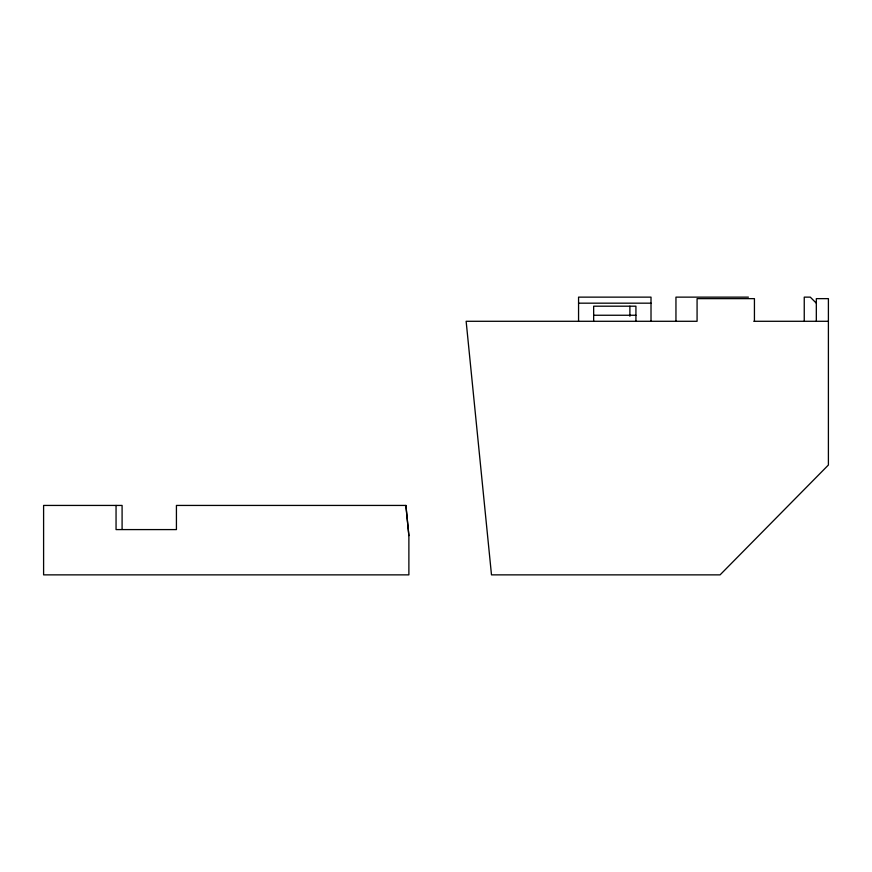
<?xml version="1.0" encoding="UTF-8"?>
<svg xmlns="http://www.w3.org/2000/svg" width="872" height="872" viewBox="0 0 872 872"><rect width="100%" height="100%" fill="white"/><g stroke="black" fill="none" stroke-linecap="round" stroke-linejoin="round"><path stroke-width="1.31" d="M748.405 297.134L675.953 297.134L675.953 321.288M578.561 303.173L651.013 303.173M593.658 315.25L635.928 315.25M753.822 321.288L828.4 321.288M122.091 529.206L122.091 505.433L43.6 505.433L43.6 574.866L408.881 574.866L408.881 535.626L405.862 505.433L176.427 505.433L176.427 529.587L116.052 529.587L116.052 505.433M816.323 303.173L810.284 297.134L804.246 297.134L804.246 320.754M405.927 505.433L408.881 535.626M816.323 321.288L816.323 298.638L828.4 298.638L828.4 465.016L720.076 574.866L491.492 574.866L466.139 321.288L697.077 321.288L697.077 298.638L754.433 298.638L754.433 321.288M651.013 321.288L651.013 297.134L578.561 297.134L578.561 321.288M635.928 321.288L635.928 306.192L593.658 306.192L593.658 321.288M629.889 306.192L629.889 316.253"/></g></svg>
